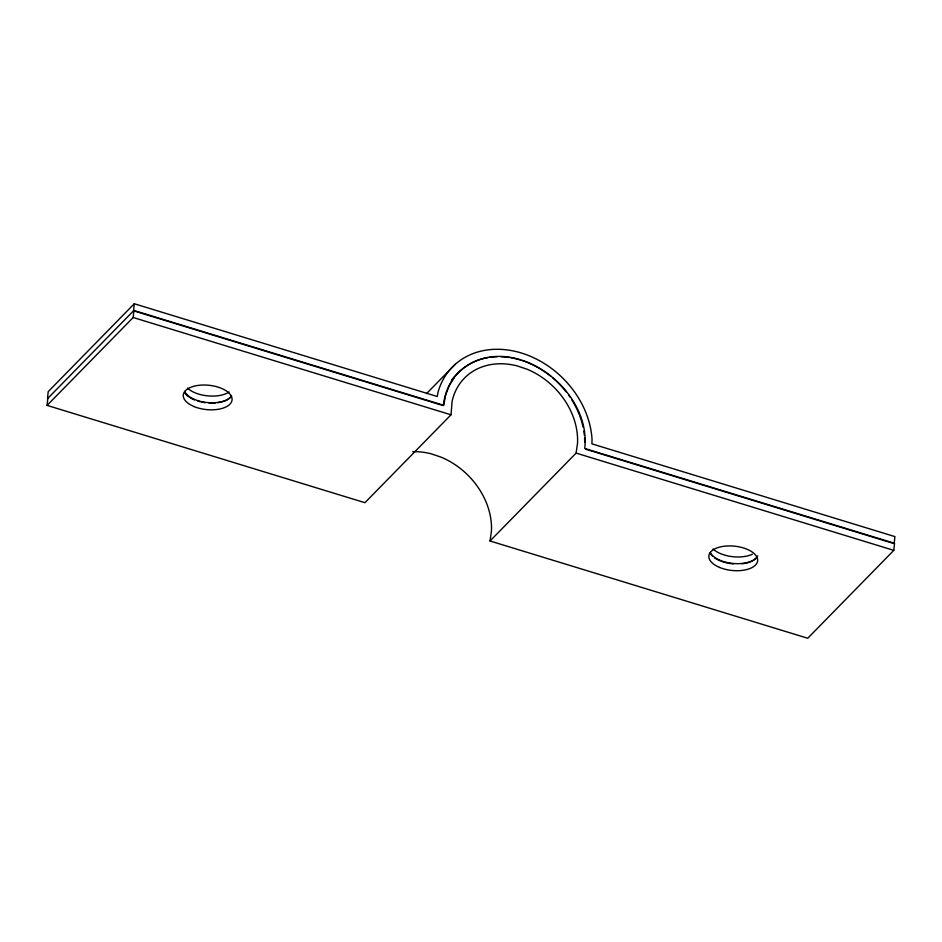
<?xml version="1.0" encoding="UTF-8"?>
<svg xmlns="http://www.w3.org/2000/svg" width="942" height="942" viewBox="0 0 942 942"><rect width="100%" height="100%" fill="white"/><g stroke="black" fill="none" stroke-linecap="round" stroke-linejoin="round"><path stroke-width="1.41" d="M451.406 380.297C497.835 320.869 592.471 383.194 584.723 448.463L894.523 543.298L893.805 550.352L807.73 638.252L490.028 540.991L576.115 453.09L577.54 443.129A69.673 56.12 44.4 0 0 526.99 369.182L517.111 365.885A69.673 56.12 44.4 0 0 452.113 401.28L451.018 414.798L364.931 502.698L47.1 405.401L47.818 398.36M894.182 543.64L894.9 536.599L591.941 443.859L592.023 439.172A86.052 69.308 44.4 0 0 521.409 353.014A86.052 69.308 44.4 0 0 438.077 392.049L437.229 396.5L134.27 303.748L133.552 310.801L443.364 405.637A77.845 62.702 44.4 0 1 487.932 357.607M47.1 405.401L133.175 317.501L133.894 310.46L443.694 405.296L445.637 395.051L449.263 385.596L454.48 377.165M490.028 540.991L491.465 531.029A69.673 56.12 44.4 0 0 440.903 457.082L431.036 453.785A69.673 56.12 44.4 0 0 412.69 451.689M134.27 303.748L48.195 391.648L47.477 398.702L133.894 310.46M426.561 393.603L455.245 364.307M585.783 449.24L892.781 543.216M133.175 317.501L451.018 414.798M576.115 453.09L893.805 550.352M489.228 357.395A77.845 62.702 44.4 0 1 497.211 356.712M501.285 356.747A77.845 62.702 44.4 0 1 509.575 357.536M510.964 357.76A77.845 62.702 44.4 0 1 520.69 360.079M522.068 360.515A77.845 62.702 44.4 0 1 550.917 376.341M552.989 378.072A77.845 62.702 44.4 0 1 566.118 391.778M568.556 395.004A77.845 62.702 44.4 0 1 570.087 397.218M571.558 399.467A77.845 62.702 44.4 0 1 579.33 414.763M579.789 415.975A77.845 62.702 44.4 0 1 583.039 427.009M583.816 431.153A77.845 62.702 44.4 0 1 584.358 435.298M584.582 438.042A77.845 62.702 44.4 0 1 584.711 442.116M229.094 392.013A24.516 12.222 5.8 0 1 187.47 388.08M757.156 556.71A24.516 12.222 5.8 0 1 742.143 563.763M733.371 563.869A24.516 12.222 5.8 0 1 728.296 563.186M727.059 562.939A24.516 12.222 5.8 0 1 721.195 561.232M720.112 560.808A24.516 12.222 5.8 0 1 717.097 559.395M716.179 558.877A24.516 12.222 5.8 0 1 714.483 557.782M712.352 556.027A24.516 12.222 5.8 0 1 710.739 554.155M752.317 554.249A24.516 12.222 5.8 0 1 713.059 548.974M231.555 395.805A24.516 12.222 5.8 0 1 217.732 402.717M215.341 402.988A24.516 12.222 5.8 0 1 209.053 403.058M205.226 402.693A24.516 12.222 5.8 0 1 201.47 402.034M200.246 401.751A24.516 12.222 5.8 0 1 197.867 401.104M194.523 399.914A24.516 12.222 5.8 0 1 189.719 397.442M188.895 396.888A24.516 12.222 5.8 0 1 185.138 393.25M757.745 555.886A24.516 12.222 5.8 0 1 734.101 563.552A24.516 12.222 5.8 0 1 710.244 552.401M231.002 396.723A24.516 12.222 5.8 0 1 206.628 402.481A24.516 12.222 5.8 0 1 184.667 391.531M719.535 567.425A24.516 12.222 5.8 0 0 757.603 561.067A24.516 12.222 5.8 0 0 722.608 546.466A24.516 12.222 5.8 0 0 719.535 567.425M193.97 406.544A24.516 12.222 5.8 0 0 232.026 400.162A24.516 12.222 5.8 0 0 196.984 385.584A24.516 12.222 5.8 0 0 193.97 406.544"/></g></svg>
